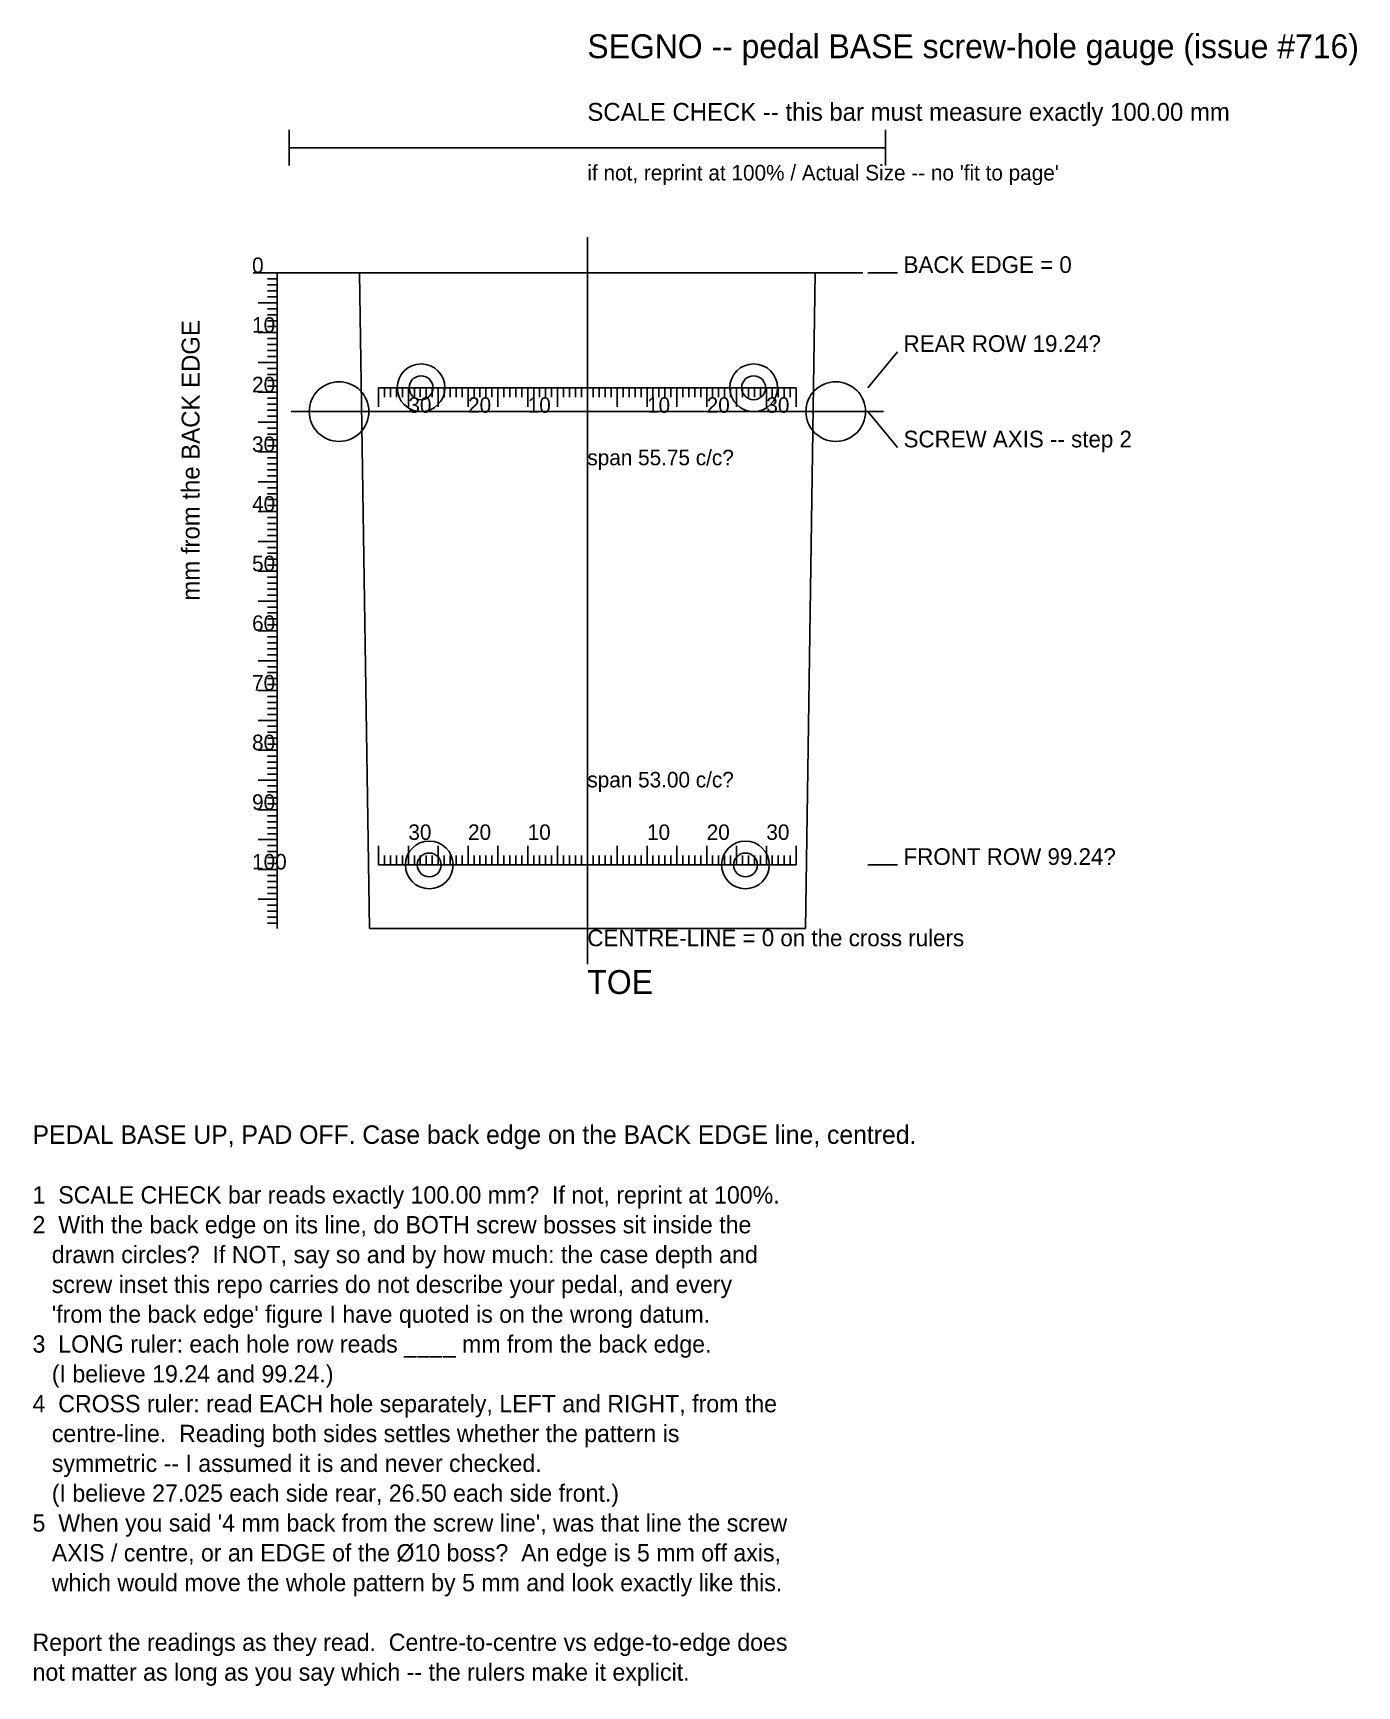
# Model space of a CAD drawing. Header units: millimetres. Extents: x 12 to 234, y 13 to 290.
import ezdxf

# ---------------------------------------------------------------- set-up
doc = ezdxf.new("R2010")
doc.units = ezdxf.units.MM
doc.layers.add('GAUGE', color=7, linetype='Continuous')

msp = doc.modelspace()

# ---------------------------------------------------------------- linework, layer by layer
at = {"layer": 'GAUGE'}
for p, q in [((55, 268), (55, 274)), ((155, 268), (155, 274)), ((55, 271), (155, 271)), ((105, 255.995), (105, 134.125)), ((49, 249.995), (151.175, 249.995)), ((53, 249.995), (49.8, 249.995)), ((53, 249.995), (53, 140.125)), ((143.175, 249.995), (66.825, 249.995)), ((66.825, 249.995), (68.46, 140.125)), ((141.54, 140.125), (143.175, 249.995)), ((157, 249.995), (152, 249.995)), ((53, 248.995), (51.4, 248.995)), ((53, 247.995), (51.4, 247.995)), ((53, 246.995), (51.4, 246.995)), ((53, 244.995), (49.8, 244.995)), ((53, 245.995), (51.4, 245.995)), ((53, 243.995), (51.4, 243.995)), ((53, 242.995), (51.4, 242.995)), ((53, 241.995), (51.4, 241.995)), ((53, 239.995), (49.8, 239.995)), ((53, 240.995), (51.4, 240.995)), ((53, 238.995), (51.4, 238.995)), ((53, 237.995), (51.4, 237.995)), ((53, 236.995), (51.4, 236.995)), ((53, 235.995), (51.4, 235.995)), ((157, 236.755), (152, 230.755)), ((53, 234.995), (49.8, 234.995)), ((53, 233.995), (51.4, 233.995)), ((53, 232.995), (51.4, 232.995)), ((53, 229.995), (49.8, 229.995)), ((53, 231.995), (51.4, 231.995)), ((53, 230.995), (51.4, 230.995)), ((70, 230.755), (140, 230.755)), ((70, 230.755), (70, 227.555)), ((71, 230.755), (71, 229.155)), ((72, 230.755), (72, 229.155)), ((73, 230.755), (73, 229.155)), ((74, 230.755), (74, 229.155)), ((75, 230.755), (75, 227.555)), ((76, 230.755), (76, 229.155)), ((77, 230.755), (77, 229.155)), ((78, 230.755), (78, 229.155)), ((79, 230.755), (79, 229.155)), ((80, 230.755), (80, 227.555)), ((81, 230.755), (81, 229.155)), ((82, 230.755), (82, 229.155)), ((83, 230.755), (83, 229.155)), ((84, 230.755), (84, 229.155)), ((85, 230.755), (85, 227.555)), ((86, 230.755), (86, 229.155)), ((87, 230.755), (87, 229.155)), ((88, 230.755), (88, 229.155)), ((89, 230.755), (89, 229.155)), ((90, 230.755), (90, 227.555)), ((91, 230.755), (91, 229.155)), ((92, 230.755), (92, 229.155)), ((93, 230.755), (93, 229.155)), ((94, 230.755), (94, 229.155)), ((95, 230.755), (95, 227.555)), ((96, 230.755), (96, 229.155)), ((97, 230.755), (97, 229.155)), ((98, 230.755), (98, 229.155)), ((99, 230.755), (99, 229.155)), ((100, 230.755), (100, 227.555)), ((101, 230.755), (101, 229.155)), ((102, 230.755), (102, 229.155)), ((103, 230.755), (103, 229.155)), ((104, 230.755), (104, 229.155)), ((105, 230.755), (105, 227.555)), ((106, 230.755), (106, 229.155)), ((107, 230.755), (107, 229.155)), ((108, 230.755), (108, 229.155)), ((109, 230.755), (109, 229.155)), ((110, 230.755), (110, 227.555)), ((111, 230.755), (111, 229.155)), ((112, 230.755), (112, 229.155)), ((113, 230.755), (113, 229.155)), ((114, 230.755), (114, 229.155)), ((115, 230.755), (115, 227.555)), ((116, 230.755), (116, 229.155)), ((117, 230.755), (117, 229.155)), ((118, 230.755), (118, 229.155)), ((119, 230.755), (119, 229.155)), ((120, 230.755), (120, 227.555)), ((121, 230.755), (121, 229.155)), ((122, 230.755), (122, 229.155)), ((123, 230.755), (123, 229.155)), ((124, 230.755), (124, 229.155)), ((125, 230.755), (125, 227.555)), ((126, 230.755), (126, 229.155)), ((127, 230.755), (127, 229.155)), ((128, 230.755), (128, 229.155)), ((129, 230.755), (129, 229.155)), ((130, 230.755), (130, 227.555)), ((131, 230.755), (131, 229.155)), ((132, 230.755), (132, 229.155)), ((133, 230.755), (133, 229.155)), ((134, 230.755), (134, 229.155)), ((135, 230.755), (135, 227.555)), ((136, 230.755), (136, 229.155)), ((137, 230.755), (137, 229.155)), ((138, 230.755), (138, 229.155)), ((139, 230.755), (139, 229.155)), ((140, 230.755), (140, 227.555)), ((53, 228.995), (51.4, 228.995)), ((53, 227.995), (51.4, 227.995)), ((53, 224.995), (49.8, 224.995)), ((53, 226.995), (51.4, 226.995)), ((53, 225.995), (51.4, 225.995)), ((55.375, 226.755), (154.625, 226.755)), ((157, 220.755), (152, 226.755)), ((53, 223.995), (51.4, 223.995)), ((53, 222.995), (51.4, 222.995)), ((53, 221.995), (51.4, 221.995)), ((53, 219.995), (49.8, 219.995)), ((53, 220.995), (51.4, 220.995)), ((53, 218.995), (51.4, 218.995)), ((53, 217.995), (51.4, 217.995)), ((53, 216.995), (51.4, 216.995)), ((53, 214.995), (49.8, 214.995)), ((53, 215.995), (51.4, 215.995)), ((53, 213.995), (51.4, 213.995)), ((53, 212.995), (51.4, 212.995)), ((53, 211.995), (51.4, 211.995)), ((53, 210.995), (51.4, 210.995)), ((53, 209.995), (49.8, 209.995)), ((53, 208.995), (51.4, 208.995)), ((53, 207.995), (51.4, 207.995)), ((53, 206.995), (51.4, 206.995)), ((53, 205.995), (51.4, 205.995)), ((53, 204.995), (49.8, 204.995)), ((53, 203.995), (51.4, 203.995)), ((53, 202.995), (51.4, 202.995)), ((53, 199.995), (49.8, 199.995)), ((53, 201.995), (51.4, 201.995)), ((53, 200.995), (51.4, 200.995)), ((53, 198.995), (51.4, 198.995)), ((53, 197.995), (51.4, 197.995)), ((53, 196.995), (51.4, 196.995)), ((53, 194.995), (49.8, 194.995)), ((53, 195.995), (51.4, 195.995)), ((53, 193.995), (51.4, 193.995)), ((53, 192.995), (51.4, 192.995)), ((53, 191.995), (51.4, 191.995)), ((53, 189.995), (49.8, 189.995)), ((53, 190.995), (51.4, 190.995)), ((53, 188.995), (51.4, 188.995)), ((53, 187.995), (51.4, 187.995)), ((53, 186.995), (51.4, 186.995)), ((53, 185.995), (51.4, 185.995)), ((53, 184.995), (49.8, 184.995)), ((53, 183.995), (51.4, 183.995)), ((53, 182.995), (51.4, 182.995)), ((53, 181.995), (51.4, 181.995)), ((53, 180.995), (51.4, 180.995)), ((53, 179.995), (49.8, 179.995)), ((53, 178.995), (51.4, 178.995)), ((53, 177.995), (51.4, 177.995)), ((53, 174.995), (49.8, 174.995)), ((53, 176.995), (51.4, 176.995)), ((53, 175.995), (51.4, 175.995)), ((53, 173.995), (51.4, 173.995)), ((53, 172.995), (51.4, 172.995)), ((53, 171.995), (51.4, 171.995)), ((53, 169.995), (49.8, 169.995)), ((53, 170.995), (51.4, 170.995)), ((53, 168.995), (51.4, 168.995)), ((53, 167.995), (51.4, 167.995)), ((53, 166.995), (51.4, 166.995)), ((53, 164.995), (49.8, 164.995)), ((53, 165.995), (51.4, 165.995)), ((53, 163.995), (51.4, 163.995)), ((53, 162.995), (51.4, 162.995)), ((53, 161.995), (51.4, 161.995)), ((53, 160.995), (51.4, 160.995)), ((53, 159.995), (49.8, 159.995)), ((53, 158.995), (51.4, 158.995)), ((53, 157.995), (51.4, 157.995)), ((53, 156.995), (51.4, 156.995)), ((53, 155.995), (51.4, 155.995)), ((53, 154.995), (49.8, 154.995)), ((53, 153.995), (51.4, 153.995)), ((53, 152.995), (51.4, 152.995)), ((70, 150.755), (70, 153.955)), ((75, 150.755), (75, 153.955)), ((80, 150.755), (80, 153.955)), ((85, 150.755), (85, 153.955)), ((90, 150.755), (90, 153.955)), ((95, 150.755), (95, 153.955)), ((100, 150.755), (100, 153.955)), ((105, 150.755), (105, 153.955)), ((110, 150.755), (110, 153.955)), ((115, 150.755), (115, 153.955)), ((120, 150.755), (120, 153.955)), ((125, 150.755), (125, 153.955)), ((130, 150.755), (130, 153.955)), ((135, 150.755), (135, 153.955)), ((140, 150.755), (140, 153.955)), ((53, 149.995), (49.8, 149.995)), ((53, 151.995), (51.4, 151.995)), ((53, 150.995), (51.4, 150.995)), ((70, 150.755), (140, 150.755)), ((71, 150.755), (71, 152.355)), ((72, 150.755), (72, 152.355)), ((73, 150.755), (73, 152.355)), ((74, 150.755), (74, 152.355)), ((76, 150.755), (76, 152.355)), ((77, 150.755), (77, 152.355)), ((78, 150.755), (78, 152.355)), ((79, 150.755), (79, 152.355)), ((81, 150.755), (81, 152.355)), ((82, 150.755), (82, 152.355)), ((83, 150.755), (83, 152.355)), ((84, 150.755), (84, 152.355)), ((86, 150.755), (86, 152.355)), ((87, 150.755), (87, 152.355)), ((88, 150.755), (88, 152.355)), ((89, 150.755), (89, 152.355)), ((91, 150.755), (91, 152.355)), ((92, 150.755), (92, 152.355)), ((93, 150.755), (93, 152.355)), ((94, 150.755), (94, 152.355)), ((96, 150.755), (96, 152.355)), ((97, 150.755), (97, 152.355)), ((98, 150.755), (98, 152.355)), ((99, 150.755), (99, 152.355)), ((101, 150.755), (101, 152.355)), ((102, 150.755), (102, 152.355)), ((103, 150.755), (103, 152.355)), ((104, 150.755), (104, 152.355)), ((106, 150.755), (106, 152.355)), ((107, 150.755), (107, 152.355)), ((108, 150.755), (108, 152.355)), ((109, 150.755), (109, 152.355)), ((111, 150.755), (111, 152.355)), ((112, 150.755), (112, 152.355)), ((113, 150.755), (113, 152.355)), ((114, 150.755), (114, 152.355)), ((116, 150.755), (116, 152.355)), ((117, 150.755), (117, 152.355)), ((118, 150.755), (118, 152.355)), ((119, 150.755), (119, 152.355)), ((121, 150.755), (121, 152.355)), ((122, 150.755), (122, 152.355)), ((123, 150.755), (123, 152.355)), ((124, 150.755), (124, 152.355)), ((126, 150.755), (126, 152.355)), ((127, 150.755), (127, 152.355)), ((128, 150.755), (128, 152.355)), ((129, 150.755), (129, 152.355)), ((131, 150.755), (131, 152.355)), ((132, 150.755), (132, 152.355)), ((133, 150.755), (133, 152.355)), ((134, 150.755), (134, 152.355)), ((136, 150.755), (136, 152.355)), ((137, 150.755), (137, 152.355)), ((138, 150.755), (138, 152.355)), ((139, 150.755), (139, 152.355)), ((157, 150.755), (152, 150.755)), ((53, 148.995), (51.4, 148.995)), ((53, 147.995), (51.4, 147.995)), ((53, 146.995), (51.4, 146.995)), ((53, 144.995), (49.8, 144.995)), ((53, 145.995), (51.4, 145.995)), ((53, 143.995), (51.4, 143.995)), ((53, 142.995), (51.4, 142.995)), ((53, 141.995), (51.4, 141.995)), ((53, 140.995), (51.4, 140.995)), ((68.46, 140.125), (141.54, 140.125))]:
    msp.add_line(p, q, dxfattribs=at)
for centre, radius in [((77.125, 230.755), 4), ((77.125, 230.755), 2), ((77.125, 230.755), 2), ((132.875, 230.755), 4), ((132.875, 230.755), 2), ((132.875, 230.755), 2), ((63.375, 226.755), 5), ((146.625, 226.755), 5), ((78.5, 150.755), 4), ((78.5, 150.755), 2), ((78.5, 150.755), 2), ((131.5, 150.755), 4), ((131.5, 150.755), 2), ((131.5, 150.755), 2)]:
    msp.add_circle(centre, radius, dxfattribs=at)

# ---------------------------------------------------------------- texts
for s, height, p in [('SEGNO -- pedal BASE screw-hole gauge (issue #716)', 4, (105, 286)), ('SCALE CHECK -- this bar must measure exactly 100.00 mm', 3, (105, 275.5)), ("if not, reprint at 100% / Actual Size -- no 'fit to page'", 2.6, (105, 265.5)), ('0', 2.6, (48.8, 249.995)), ('BACK EDGE = 0', 2.8, (158, 249.995)), ('10', 2.6, (48.8, 239.995)), ('REAR ROW 19.24?', 2.8, (158, 236.755)), ('20', 2.6, (48.8, 229.995)), ('30', 2.6, (75, 226.555)), ('20', 2.6, (85, 226.555)), ('10', 2.6, (95, 226.555)), ('10', 2.6, (115, 226.555)), ('20', 2.6, (125, 226.555)), ('30', 2.6, (135, 226.555)), ('30', 2.6, (48.8, 219.995)), ('SCREW AXIS -- step 2', 2.8, (158, 220.755)), ('span 55.75 c/c?', 2.6, (105, 217.755)), ('40', 2.6, (48.8, 209.995)), ('50', 2.6, (48.8, 199.995)), ('60', 2.6, (48.8, 189.995)), ('70', 2.6, (48.8, 179.995)), ('80', 2.6, (48.8, 169.995)), ('span 53.00 c/c?', 2.6, (105, 163.755)), ('90', 2.6, (48.8, 159.995)), ('30', 2.6, (75, 154.955)), ('20', 2.6, (85, 154.955)), ('10', 2.6, (95, 154.955)), ('10', 2.6, (115, 154.955)), ('20', 2.6, (125, 154.955)), ('30', 2.6, (135, 154.955)), ('100', 2.6, (48.8, 149.995)), ('FRONT ROW 99.24?', 2.8, (158, 150.755)), ('CENTRE-LINE = 0 on the cross rulers', 2.8, (105, 137.125)), ('TOE', 4, (105, 129.125)), ('PEDAL BASE UP, PAD OFF. Case back edge on the BACK EDGE line, centred.', 3.1, (12, 104)), ('1  SCALE CHECK bar reads exactly 100.00 mm?  If not, reprint at 100%.', 2.9, (12, 94)), ('2  With the back edge on its line, do BOTH screw bosses sit inside the', 2.9, (12, 89)), ('   drawn circles?  If NOT, say so and by how much: the case depth and', 2.9, (12, 84)), ('   screw inset this repo carries do not describe your pedal, and every', 2.9, (12, 79)), ("   'from the back edge' figure I have quoted is on the wrong datum.", 2.9, (12, 74)), ('3  LONG ruler: each hole row reads ____ mm from the back edge.', 2.9, (12, 69)), ('   (I believe 19.24 and 99.24.)', 2.9, (12, 64)), ('4  CROSS ruler: read EACH hole separately, LEFT and RIGHT, from the', 2.9, (12, 59)), ('   centre-line.  Reading both sides settles whether the pattern is', 2.9, (12, 54)), ('   symmetric -- I assumed it is and never checked.', 2.9, (12, 49)), ('   (I believe 27.025 each side rear, 26.50 each side front.)', 2.9, (12, 44)), ("5  When you said '4 mm back from the screw line', was that line the screw", 2.9, (12, 39)), ('   AXIS / centre, or an EDGE of the Ø10 boss?  An edge is 5 mm off axis,', 2.9, (12, 34)), ('   which would move the whole pattern by 5 mm and look exactly like this.', 2.9, (12, 29)), ('Report the readings as they read.  Centre-to-centre vs edge-to-edge does', 2.9, (12, 19)), ('not matter as long as you say which -- the rulers make it explicit.', 2.9, (12, 14))]:
    msp.add_text(s, height=height, dxfattribs=at).set_placement(p)
msp.add_text('mm from the BACK EDGE', height=3, rotation=90, dxfattribs=at).set_placement((40, 195.06))

doc.saveas('drawing.dxf')
